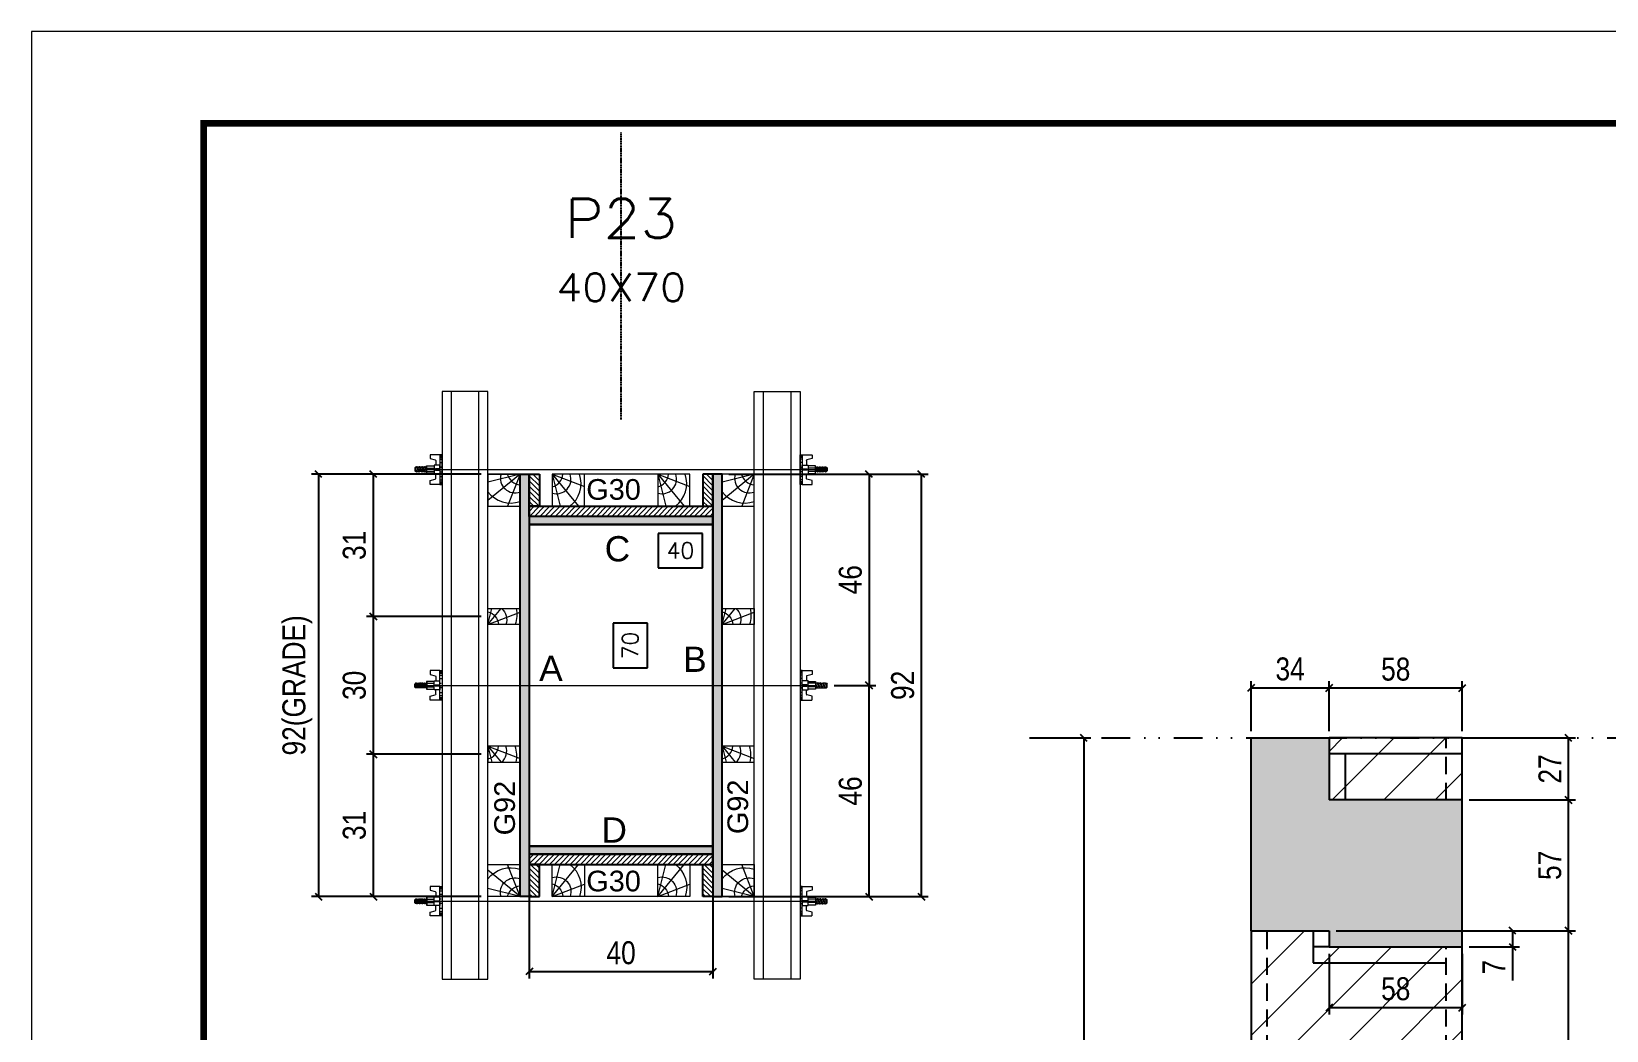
# Model space of a CAD drawing. Extents: x 28748 to 35002, y 14885 to 43501.
# Drawn here: x 31932 to 32618, y 41917 to 42352 of the extents above; entities that cross this region are included whole.
import ezdxf
from ezdxf.enums import TextEntityAlignment as Align

# ---------------------------------------------------------------- set-up
doc = ezdxf.new("R2010")
doc.units = 0
for name, pattern in [('DASHED', [0.75, 0.5, -0.25]), ('DIVIDE2', [0.625, 0.25, -0.125, 0, -0.125, 0, -0.125]), ('HIDDEN', [0.375, 0.25, -0.125])]:
    doc.linetypes.add(name, pattern=pattern)
for name, color, linetype in [('CHAPA', 1, 'Continuous'), ('COTA', 241, 'Continuous'), ('MEIO_PONT', 93, 'Continuous'), ('Nível', 160, 'Continuous'), ('Painéis', 200, 'Continuous'), ('SARR_2.2x7', 40, 'Continuous'), ('SARRAFO', 251, 'Continuous'), ('Sarrafo de Pressão', 42, 'HIDDEN'), ('Texto de Titulo', 7, 'Continuous'), ('Texto Qtd Sarr', 242, 'Continuous'), ('TEXTO_GERAL', 7, 'Continuous')]:
    doc.layers.add(name, color=color, linetype=linetype)
for name, color, linetype, lineweight in [('Folhas', 255, 'Continuous', 9), ('Hachura', 251, 'Continuous', 9), ('Madeira', 126, 'Continuous', 18), ('Perfil Metálico', 224, 'Continuous', 18), ('SARRAFO DE PRESSAO', 251, 'DASHED', 9), ('Texto Seção', 7, 'Continuous', 15)]:
    doc.layers.add(name, color=color, linetype=linetype, lineweight=lineweight)
doc.styles.add('ARIAL', font='arial.ttf')
doc.styles.add('COTA TECNICA', font='techl___.ttf', dxfattribs={"height": 10})
doc.styles.add('COTA TECNICA 2X', font='techl___.ttf', dxfattribs={"height": 10})
doc.styles.add('ROMANS', font='romans.shx')
doc.styles.add('SANSSERIF', font='sas_____.pfb')
doc.dimstyles.new('PAINEL', dxfattribs={"dimtxt": 10, "dimasz": 3, "dimexe": 3, "dimexo": 3, "dimgap": 3, "dimtad": 1, "dimdec": 1, "dimzin": 12, "dimdsep": 46, "dimtxsty": 'COTA TECNICA', "dimblk1": 'OBLIQUE', "dimblk2": 'OBLIQUE', "dimsah": 1, "dimcen": 0.9, "dimclrd": 4, "dimclre": 4, "dimclrt": 240, "dimadec": 1, "dimazin": 3, "dimtfac": 1, "dimtdec": 1, "dimtmove": 0, "dimatfit": 3, "dimfxl": 1, "dimtolj": 1, "dimtzin": 12, "dimarcsym": 0})
doc.dimstyles.new('SECAO PILAR', dxfattribs={"dimtxt": 10, "dimasz": 3, "dimexe": 3, "dimexo": 3, "dimgap": 3, "dimtad": 1, "dimdec": 1, "dimlfac": 0.5, "dimzin": 12, "dimdsep": 46, "dimtxsty": 'COTA TECNICA 2X', "dimblk1": 'OBLIQUE', "dimblk2": 'OBLIQUE', "dimsah": 1, "dimcen": 0.9, "dimclrd": 256, "dimclre": 256, "dimclrt": 256, "dimadec": 1, "dimazin": 3, "dimtfac": 1, "dimtdec": 1, "dimtmove": 0, "dimatfit": 3, "dimfxl": 1, "dimtolj": 1, "dimtzin": 12, "dimarcsym": 0})
doc.dimstyles.new('SECÇÃO 2', dxfattribs={"dimtxt": 7, "dimasz": 6, "dimexe": 0.18, "dimexo": 2, "dimgap": -4, "dimtad": 3, "dimdec": 1, "dimlfac": 0.5, "dimzin": 12, "dimdsep": 46, "dimtxsty": 'ROMANS', "dimblk": 'ARCHTICK', "dimcen": 0.09, "dimse1": 1, "dimse2": 1, "dimsd1": 1, "dimsd2": 1, "dimclrd": 180, "dimclre": 5, "dimclrt": 1, "dimadec": 0, "dimazin": 3, "dimtfac": 1, "dimtdec": 1, "dimtofl": 0, "dimtmove": 0, "dimatfit": 3, "dimldrblk": 'ARCHTICK', "dimfxl": 1, "dimtolj": 1, "dimtzin": 0, "dimarcsym": 0})

# ---------------------------------------------------------------- blocks, each defined once
blk = doc.blocks.new('9999999999')
at = {"layer": 'Folhas'}
blk.add_lwpolyline([(98138.98, 34190.21), (99623.98, 34190.21), (99623.98, 35240.21), (98138.98, 35240.21)], close=True, dxfattribs=at)
at = {"layer": 'Folhas', "color": 30, "const_width": 3}
blk.add_lwpolyline([(98213.98, 34230.21), (99583.98, 34230.21), (99583.98, 35200.21), (98213.98, 35200.21)], close=True, dxfattribs=at)
blk = doc.blocks.new('*D203')
at = {"layer": 'COTA', "color": 180, "lineweight": -2, "transparency": 16777216}
for p, q in [((32200.15, 42094.38), (32185.15, 42094.38)), ((32185.15, 42094.38), (32185.15, 42075.05)), ((32200.15, 42075.05), (32200.15, 42094.38)), ((32185.15, 42075.05), (32200.15, 42075.05))]:
    blk.add_line(p, q, dxfattribs=at)
at = {"layer": 'Defpoints', "color": 0, "transparency": 16777216}
for p in [(32148.64, 42137.35), (32148.64, 41997.35), (32204.15, 41997.35)]:
    blk.add_point(p, dxfattribs=at)
at = {"layer": 'COTA', "color": 1, "transparency": 16777216, "insert": (32192.65, 42084.72), "char_height": 7, "attachment_point": 5, "rotation": 90, "style": 'ROMANS'}
blk.add_mtext('\\A1;70', dxfattribs=at)
blk = doc.blocks.new('_ArchTick')
at = {"color": 0, "linetype": 'ByBlock', "const_width": 0.15}
blk.add_lwpolyline([(-0.5, -0.5), (0.5, 0.5)], dxfattribs=at)
blk = doc.blocks.new('_Oblique')
at = {"color": 0, "linetype": 'ByBlock', "lineweight": -2}
blk.add_line((-0.5, -0.5), (0.5, 0.5), dxfattribs=at)
blk = doc.blocks.new('*D204')
at = {"layer": 'COTA', "lineweight": -2, "transparency": 16777216}
for p, q in [((32235.64, 42159.35), (32322.41, 42159.35)), ((32319.41, 42159.35), (32319.41, 41975.35)), ((32235.64, 41975.35), (32322.41, 41975.35))]:
    blk.add_line(p, q, dxfattribs=at)
at = {"layer": 'Defpoints', "color": 0, "transparency": 16777216}
for p in [(32232.64, 42159.35), (32232.64, 41975.35), (32319.41, 41975.35)]:
    blk.add_point(p, dxfattribs=at)
at = {"layer": 'COTA', "lineweight": -2, "transparency": 16777216, "xscale": 3, "yscale": 3, "zscale": 3}
for p, rotation in [((32319.41, 42159.35), 90), ((32319.41, 41975.35), 270)]:
    blk.add_blockref('_Oblique', p, dxfattribs=dict(at, rotation=rotation))
at = {"layer": 'COTA', "transparency": 16777216, "insert": (32311.32, 42067.35), "char_height": 10, "attachment_point": 5, "rotation": 90, "style": 'COTA TECNICA 2X'}
blk.add_mtext('\\A1;92', dxfattribs=at)
blk = doc.blocks.new('*D205')
at = {"layer": 'COTA', "lineweight": -2, "transparency": 16777216}
for p, q in [((32269.64, 42159.35), (32299.64, 42159.35)), ((32296.64, 42159.35), (32296.64, 42067.35)), ((32281.44, 42067.35), (32299.64, 42067.35))]:
    blk.add_line(p, q, dxfattribs=at)
at = {"layer": 'Defpoints', "color": 0, "transparency": 16777216}
for p in [(32266.64, 42159.35), (32278.44, 42067.35), (32296.64, 42067.35)]:
    blk.add_point(p, dxfattribs=at)
at = {"layer": 'COTA', "lineweight": -2, "transparency": 16777216, "xscale": 3, "yscale": 3, "zscale": 3}
for p, rotation in [((32296.64, 42159.35), 90), ((32296.64, 42067.35), 270)]:
    blk.add_blockref('_Oblique', p, dxfattribs=dict(at, rotation=rotation))
at = {"layer": 'COTA', "transparency": 16777216, "insert": (32288.54, 42113.35), "char_height": 10, "attachment_point": 5, "rotation": 90, "style": 'COTA TECNICA 2X'}
blk.add_mtext('\\A1;46', dxfattribs=at)
blk = doc.blocks.new('*D206')
at = {"layer": 'COTA', "lineweight": -2, "transparency": 16777216}
for p, q in [((32281.44, 42067.35), (32299.64, 42067.35)), ((32296.64, 41975.35), (32296.64, 42067.35)), ((32269.64, 41975.35), (32299.64, 41975.35))]:
    blk.add_line(p, q, dxfattribs=at)
at = {"layer": 'Defpoints', "color": 0, "transparency": 16777216}
for p in [(32278.44, 42067.35), (32296.64, 42067.35), (32266.64, 41975.35)]:
    blk.add_point(p, dxfattribs=at)
at = {"layer": 'COTA', "lineweight": -2, "transparency": 16777216, "xscale": 3, "yscale": 3, "zscale": 3}
for p, rotation in [((32296.64, 42067.35), 90), ((32296.64, 41975.35), 270)]:
    blk.add_blockref('_Oblique', p, dxfattribs=dict(at, rotation=rotation))
at = {"layer": 'COTA', "transparency": 16777216, "insert": (32288.54, 42021.35), "char_height": 10, "attachment_point": 5, "rotation": 90, "style": 'COTA TECNICA 2X'}
blk.add_mtext('\\A1;46', dxfattribs=at)
blk = doc.blocks.new('*D207')
at = {"layer": 'COTA', "color": 180, "lineweight": -2, "transparency": 16777216}
for p, q in [((32224.14, 42133.55), (32204.8, 42133.55)), ((32204.8, 42133.55), (32204.8, 42118.55)), ((32224.14, 42118.55), (32224.14, 42133.55)), ((32204.8, 42118.55), (32224.14, 42118.55))]:
    blk.add_line(p, q, dxfattribs=at)
at = {"layer": 'Defpoints', "color": 0, "transparency": 16777216}
for p in [(32148.64, 42137.35), (32228.64, 42137.35), (32228.64, 42114.55)]:
    blk.add_point(p, dxfattribs=at)
at = {"layer": 'COTA', "color": 1, "transparency": 16777216, "insert": (32214.47, 42126.05), "char_height": 7, "attachment_point": 5, "style": 'ROMANS'}
blk.add_mtext('\\A1;40', dxfattribs=at)
blk = doc.blocks.new('titulo1')
at = {"layer": 'Defpoints', "color": 252, "linetype": 'HIDDEN', "ltscale": 2}
blk.add_line((0, 0), (0, 125), dxfattribs=at)
at = {"layer": 'Defpoints', "style": 'ROMANS', "oblique": 15}
blk.add_attdef('FOLHA', text='', height=10, dxfattribs=at).set_placement((0, 15.58), align=Align.MIDDLE_CENTER)
at = {"layer": 'Texto Qtd Sarr', "color": 3, "style": 'ROMANS', "oblique": 15}
for tag, height, p in [('TITULO', 17, (0, 71.45)), ('SEÇÃO', 12, (0, 41.55))]:
    blk.add_attdef(tag, text='', height=height, dxfattribs=at).set_placement(p, align=Align.MIDDLE_CENTER)
blk = doc.blocks.new('PONTALETE')
at = {"layer": 'Madeira'}
for q in [(2.71, 7), (7, 5.76), (7, 1.74)]:
    blk.add_line((0, 0), q, dxfattribs=at)
blk.add_lwpolyline([(0, 0), (7, 0), (7, 7), (0, 7)], close=True, dxfattribs=at)
for centre, radius, start, end in [((2.04, 0.06), 6.23, 37.2818, 109.0913), ((1.09, 0.9), 3.19, 343.603, 109.9847), ((-0.21, -0.78), 3.09, 14.6322, 86.0383)]:
    blk.add_arc(centre, radius, start, end, dxfattribs=at)
blk = doc.blocks.new('*D208')
at = {"layer": 'COTA', "lineweight": -2, "transparency": 16777216}
for p, q in [((32127.64, 42159.35), (32053.86, 42159.35)), ((32056.86, 42159.35), (32056.86, 41975.35)), ((32127.64, 41975.35), (32053.86, 41975.35))]:
    blk.add_line(p, q, dxfattribs=at)
at = {"layer": 'Defpoints', "color": 0, "transparency": 16777216}
for p in [(32130.64, 42159.35), (32056.86, 41975.35), (32130.64, 41975.35)]:
    blk.add_point(p, dxfattribs=at)
at = {"layer": 'COTA', "lineweight": -2, "transparency": 16777216, "xscale": 3, "yscale": 3, "zscale": 3}
for p, rotation in [((32056.86, 42159.35), 90), ((32056.86, 41975.35), 270)]:
    blk.add_blockref('_Oblique', p, dxfattribs=dict(at, rotation=rotation))
at = {"layer": 'COTA', "transparency": 16777216, "insert": (32047.64, 42067.35), "char_height": 10, "attachment_point": 5, "rotation": 90, "style": 'COTA TECNICA 2X'}
blk.add_mtext('\\A1;92(GRADE)', dxfattribs=at)
blk = doc.blocks.new('MEIO PONTALETE')
at = {"layer": 'Madeira'}
for q in [(2.71, 7), (3.5, 2.88), (3.5, 0.87)]:
    blk.add_line((0, 0), q, dxfattribs=at)
blk.add_lwpolyline([(0, 0), (3.5, 0), (3.5, 7), (0, 7)], close=True, dxfattribs=at)
for centre, radius, start, end in [((2.04, 0.06), 6.23, 76.4499, 109.0913), ((1.09, 0.9), 3.19, 40.9063, 109.9847), ((-0.21, -0.78), 3.09, 14.6322, 86.0383)]:
    blk.add_arc(centre, radius, start, end, dxfattribs=at)
blk = doc.blocks.new('*D209')
at = {"layer": 'COTA', "lineweight": -2, "transparency": 16777216}
for p, q in [((32127.64, 42037.35), (32077.7, 42037.35)), ((32080.7, 42037.35), (32080.7, 41975.35)), ((32127.64, 41975.35), (32077.7, 41975.35))]:
    blk.add_line(p, q, dxfattribs=at)
at = {"layer": 'Defpoints', "color": 0, "transparency": 16777216}
for p in [(32130.64, 42037.35), (32080.7, 41975.35), (32130.64, 41975.35)]:
    blk.add_point(p, dxfattribs=at)
at = {"layer": 'COTA', "lineweight": -2, "transparency": 16777216, "xscale": 3, "yscale": 3, "zscale": 3}
for p, rotation in [((32080.7, 42037.35), 90), ((32080.7, 41975.35), 270)]:
    blk.add_blockref('_Oblique', p, dxfattribs=dict(at, rotation=rotation))
at = {"layer": 'COTA', "transparency": 16777216, "insert": (32072.48, 42006.35), "char_height": 10, "attachment_point": 5, "rotation": 90, "style": 'COTA TECNICA 2X'}
blk.add_mtext('\\A1;31', dxfattribs=at)
blk = doc.blocks.new('C')
at = {"layer": 'Hachura', "color": 0}
for p, q in [((0, 3.22), (0, -3.22)), ((0.45, 3.22), (0, 3.22)), ((0.46, 3.16), (0, 3.16)), ((0.46, 3.05), (0, 3.05)), ((0.46, 2.88), (0, 2.88)), ((0, 2.75), (0, -1.16)), ((0.46, 2.65), (0, 2.65)), ((0.46, 2.23), (0, 2.23)), ((0.46, 1.51), (0, 1.51)), ((0.39, 0.49), (0.17, 0.49)), ((0.45, -3.23), (0.45, 3.22)), ((0.45, 3.22), (2.58, 3.22)), ((1.74, 0.97), (0.45, 0.97)), ((1.45, 0.1), (0.45, 0.1)), ((1.35, 1.94), (1.35, 0.96)), ((2.58, 2.39), (1.47, 2.09)), ((1.74, -0.97), (1.74, 0.97)), ((1.74, 0.97), (1.74, 0.84)), ((1.74, 0.97), (1.74, 0.84)), ((1.74, 0.84), (3.35, 0.84)), ((3.35, 0.45), (1.74, 0.45)), ((2.58, 3.22), (2.58, 2.39)), ((3.32, 0.84), (3.32, -0.84)), ((3.35, 0.84), (3.35, -0.84)), ((3.68, 0.45), (3.35, 0.45)), ((3.84, -0.52), (3.35, 0.45)), ((3.35, 0.06), (3.67, -0.57)), ((3.68, 0.45), (4.16, -0.52)), ((3.72, 0.5), (4.25, -0.57)), ((4.37, -0.55), (3.83, 0.53)), ((4.15, 0.45), (3.93, 0.45)), ((4.42, -0.52), (3.93, 0.45)), ((4.15, 0.45), (4.26, 0.45)), ((4.26, 0.45), (4.74, -0.52)), ((4.3, 0.5), (4.83, -0.57)), ((4.95, -0.55), (4.41, 0.53)), ((4.51, 0.45), (4.84, 0.45)), ((5, -0.52), (4.51, 0.45)), ((4.84, 0.45), (5.32, -0.52)), ((4.88, 0.5), (5.41, -0.57)), ((5.53, -0.55), (4.99, 0.53)), ((5.58, -0.52), (5.09, 0.45)), ((5.42, 0.45), (5.09, 0.45)), ((5.58, -0.52), (5.09, 0.45)), ((5.42, 0.45), (5.74, -0.19)), ((5.46, 0.5), (5.74, -0.07)), ((5.74, 0.19), (5.57, 0.53)), ((5.74, 0.32), (5.68, 0.45)), ((5.68, 0.45), (5.74, 0.45)), ((5.74, 0.45), (5.9, 0.29)), ((5.74, 0.45), (5.74, -0.52)), ((5.9, -0.36), (5.9, 0.29)), ((0.45, 0), (0, 0)), ((0.46, -1.52), (0, -1.52)), ((0.46, -2.23), (0, -2.23)), ((0.46, -2.65), (0, -2.65)), ((0.46, -2.88), (0, -2.88)), ((0.46, -3.05), (0, -3.05)), ((0.46, -3.16), (0, -3.16)), ((0, -3.22), (2.57, -3.22)), ((0.08, -0.48), (0.29, -0.48)), ((0.29, -0.48), (0.4, -0.48)), ((0.45, 0), (0.45, -0.97)), ((0.45, -0.16), (1.45, -0.16)), ((0.45, -0.65), (0.45, -0.32)), ((0.45, -3.23), (0.45, -0.65)), ((0.45, -0.97), (1.74, -0.97)), ((1.35, -1.94), (1.35, -0.97)), ((2.58, -2.39), (1.47, -2.1)), ((3.35, -0.32), (1.74, -0.32)), ((3.35, -0.84), (1.74, -0.84)), ((2.58, -3.23), (2.58, -2.39)), ((3.35, -0.07), (3.58, -0.52)), ((3.35, -0.52), (3.58, -0.52)), ((3.84, -0.52), (4.16, -0.52)), ((4.42, -0.52), (4.74, -0.52)), ((4.63, -0.52), (4.74, -0.52)), ((5, -0.52), (5.32, -0.52)), ((5.58, -0.52), (5.74, -0.52)), ((5.74, -0.52), (5.9, -0.36)), ((5.74, -0.52), (5.74, -0.52))]:
    blk.add_line(p, q, dxfattribs=at)
for centre, radius, start, end in [((1.52, 1.94), 0.161, 104.7436, 180), ((1.44, -0.03), 0.129, 272.695, 87.305), ((3.81, 0.39), 0.143, 25.5688, 154.4312), ((4.39, 0.39), 0.143, 25.5688, 154.4312), ((4.97, 0.39), 0.143, 25.5688, 154.4312), ((5.55, 0.39), 0.143, 25.5688, 154.4312), ((0.17, -0.37), 0.174, 221.744, 317.8592), ((1.52, -1.94), 0.161, 180, 255.2564), ((3.71, -0.4), 0.174, 222.1408, 318.256), ((4.29, -0.4), 0.174, 222.1408, 318.256), ((4.87, -0.4), 0.174, 222.1408, 318.256), ((5.45, -0.4), 0.174, 222.1408, 318.256), ((5.61, -0.4), 0.174, 317.8592, 318.256)]:
    blk.add_arc(centre, radius, start, end, dxfattribs=at)
blk = doc.blocks.new('*D150')
at = {"layer": 'COTA', "lineweight": -2, "transparency": 16777216}
for p, q in [((32127.64, 42159.35), (32077.7, 42159.35)), ((32080.7, 42159.35), (32080.7, 42097.35)), ((32127.64, 42097.35), (32077.7, 42097.35))]:
    blk.add_line(p, q, dxfattribs=at)
at = {"layer": 'Defpoints', "color": 0, "transparency": 16777216}
for p in [(32130.64, 42159.35), (32080.7, 42097.35), (32130.64, 42097.35)]:
    blk.add_point(p, dxfattribs=at)
at = {"layer": 'COTA', "lineweight": -2, "transparency": 16777216, "xscale": 3, "yscale": 3, "zscale": 3}
for p, rotation in [((32080.7, 42159.35), 90), ((32080.7, 42097.35), 270)]:
    blk.add_blockref('_Oblique', p, dxfattribs=dict(at, rotation=rotation))
at = {"layer": 'COTA', "transparency": 16777216, "insert": (32072.48, 42128.35), "char_height": 10, "attachment_point": 5, "rotation": 90, "style": 'COTA TECNICA 2X'}
blk.add_mtext('\\A1;31', dxfattribs=at)
blk = doc.blocks.new('*D151')
at = {"layer": 'COTA', "lineweight": -2, "transparency": 16777216}
for p, q in [((32127.64, 42097.35), (32077.7, 42097.35)), ((32080.7, 42097.35), (32080.7, 42037.35)), ((32127.64, 42037.35), (32077.7, 42037.35))]:
    blk.add_line(p, q, dxfattribs=at)
at = {"layer": 'Defpoints', "color": 0, "transparency": 16777216}
for p in [(32130.64, 42097.35), (32080.7, 42037.35), (32130.64, 42037.35)]:
    blk.add_point(p, dxfattribs=at)
at = {"layer": 'COTA', "lineweight": -2, "transparency": 16777216, "xscale": 3, "yscale": 3, "zscale": 3}
for p, rotation in [((32080.7, 42097.35), 90), ((32080.7, 42037.35), 270)]:
    blk.add_blockref('_Oblique', p, dxfattribs=dict(at, rotation=rotation))
at = {"layer": 'COTA', "transparency": 16777216, "insert": (32072.48, 42067.35), "char_height": 10, "attachment_point": 5, "rotation": 90, "style": 'COTA TECNICA 2X'}
blk.add_mtext('\\A1;30', dxfattribs=at)
blk = doc.blocks.new('*D1466')
at = {"layer": 'COTA', "lineweight": -2, "transparency": 16777216}
for p, q in [((32148.64, 41990.75), (32148.64, 41939.71)), ((32228.64, 41990.75), (32228.64, 41939.71)), ((32148.64, 41942.71), (32228.64, 41942.71))]:
    blk.add_line(p, q, dxfattribs=at)
at = {"layer": 'Defpoints', "color": 0, "transparency": 16777216}
for p in [(32148.64, 41993.75), (32228.64, 41993.75), (32228.64, 41942.71)]:
    blk.add_point(p, dxfattribs=at)
at = {"layer": 'COTA', "lineweight": -2, "transparency": 16777216, "xscale": 3, "yscale": 3, "zscale": 3, "rotation": 180}
blk.add_blockref('_Oblique', (32148.64, 41942.71), dxfattribs=at)
at = {"layer": 'COTA', "lineweight": -2, "transparency": 16777216, "xscale": 3, "yscale": 3, "zscale": 3}
blk.add_blockref('_Oblique', (32228.64, 41942.71), dxfattribs=at)
at = {"layer": 'COTA', "transparency": 16777216, "insert": (32188.64, 41950.81), "char_height": 10, "attachment_point": 5, "style": 'COTA TECNICA 2X'}
blk.add_mtext('\\A1;40', dxfattribs=at)
blk = doc.blocks.new('*D1469')
at = {"layer": 'COTA', "color": 4, "linetype": 'ByBlock', "lineweight": -2, "transparency": 16777216}
for p, q in [((32369.5, 42044.45), (32393.22, 42044.45)), ((32390.22, 42044.45), (32390.22, 41693.45)), ((32369.5, 41693.45), (32393.22, 41693.45))]:
    blk.add_line(p, q, dxfattribs=at)
at = {"layer": 'Defpoints', "color": 0, "linetype": 'ByBlock', "transparency": 16777216}
for p in [(32366.5, 42044.45), (32366.5, 41693.45), (32390.22, 41693.45)]:
    blk.add_point(p, dxfattribs=at)
at = {"layer": 'COTA', "color": 4, "linetype": 'ByBlock', "lineweight": -2, "transparency": 16777216, "xscale": 3, "yscale": 3, "zscale": 3}
for p, rotation in [((32390.22, 42044.45), 90), ((32390.22, 41693.45), 270)]:
    blk.add_blockref('_Oblique', p, dxfattribs=dict(at, rotation=rotation))
at = {"layer": 'COTA', "color": 240, "linetype": 'ByBlock', "transparency": 16777216, "insert": (32382, 41868.95), "char_height": 10, "attachment_point": 5, "rotation": 90, "style": 'COTA TECNICA'}
blk.add_mtext('\\A1;351', dxfattribs=at)
blk = doc.blocks.new('*D1470')
at = {"layer": 'COTA', "color": 4, "linetype": 'ByBlock', "lineweight": -2, "transparency": 16777216}
for p, q in [((32558.05, 42017.45), (32604.29, 42017.45)), ((32601.29, 41960.45), (32601.29, 42017.45)), ((32500.05, 41960.45), (32604.29, 41960.45))]:
    blk.add_line(p, q, dxfattribs=at)
at = {"layer": 'Defpoints', "color": 0, "linetype": 'ByBlock', "transparency": 16777216}
for p in [(32555.05, 42017.45), (32601.29, 42017.45), (32497.05, 41960.45)]:
    blk.add_point(p, dxfattribs=at)
at = {"layer": 'COTA', "color": 4, "linetype": 'ByBlock', "lineweight": -2, "transparency": 16777216, "xscale": 3, "yscale": 3, "zscale": 3}
for p, rotation in [((32601.29, 42017.45), 90), ((32601.29, 41960.45), 270)]:
    blk.add_blockref('_Oblique', p, dxfattribs=dict(at, rotation=rotation))
at = {"layer": 'COTA', "color": 240, "linetype": 'ByBlock', "transparency": 16777216, "insert": (32593.18, 41988.95), "char_height": 10, "attachment_point": 5, "rotation": 90, "style": 'COTA TECNICA'}
blk.add_mtext('\\A1;57', dxfattribs=at)
blk = doc.blocks.new('*D1472')
at = {"layer": 'COTA', "color": 4, "linetype": 'ByBlock', "lineweight": -2, "transparency": 16777216}
for p, q in [((32500.05, 41960.45), (32604.29, 41960.45)), ((32601.29, 41817.45), (32601.29, 41960.45)), ((32558.05, 41817.45), (32604.29, 41817.45))]:
    blk.add_line(p, q, dxfattribs=at)
at = {"layer": 'Defpoints', "color": 0, "linetype": 'ByBlock', "transparency": 16777216}
for p in [(32497.05, 41960.45), (32601.29, 41960.45), (32555.05, 41817.45)]:
    blk.add_point(p, dxfattribs=at)
at = {"layer": 'COTA', "color": 4, "linetype": 'ByBlock', "lineweight": -2, "transparency": 16777216, "xscale": 3, "yscale": 3, "zscale": 3}
for p, rotation in [((32601.29, 41960.45), 90), ((32601.29, 41817.45), 270)]:
    blk.add_blockref('_Oblique', p, dxfattribs=dict(at, rotation=rotation))
at = {"layer": 'COTA', "color": 240, "linetype": 'ByBlock', "transparency": 16777216, "insert": (32593.07, 41888.95), "char_height": 10, "attachment_point": 5, "rotation": 90, "style": 'COTA TECNICA'}
blk.add_mtext('\\A1;143', dxfattribs=at)
blk = doc.blocks.new('*D2204')
at = {"layer": 'COTA', "color": 4, "lineweight": -2, "transparency": 16777216}
for p, q in [((32558.05, 42044.45), (32604.29, 42044.45)), ((32601.29, 42017.45), (32601.29, 42044.45)), ((32558.05, 42017.45), (32604.29, 42017.45))]:
    blk.add_line(p, q, dxfattribs=at)
at = {"layer": 'Defpoints', "color": 0, "transparency": 16777216}
for p in [(32555.05, 42044.45), (32601.29, 42044.45), (32555.05, 42017.45)]:
    blk.add_point(p, dxfattribs=at)
at = {"layer": 'COTA', "color": 4, "lineweight": -2, "transparency": 16777216, "xscale": 3, "yscale": 3, "zscale": 3}
for p, rotation in [((32601.29, 42044.45), 90), ((32601.29, 42017.45), 270)]:
    blk.add_blockref('_Oblique', p, dxfattribs=dict(at, rotation=rotation))
at = {"layer": 'COTA', "color": 240, "transparency": 16777216, "insert": (32593.22, 42030.95), "char_height": 10, "attachment_point": 5, "rotation": 90, "style": 'COTA TECNICA'}
blk.add_mtext('\\A1;27', dxfattribs=at)
blk = doc.blocks.new('*D2205')
at = {"layer": 'COTA', "color": 4, "lineweight": -2, "transparency": 16777216}
for p, q in [((32463.05, 42047.45), (32463.05, 42069.22)), ((32463.05, 42066.22), (32497.05, 42066.22)), ((32497.05, 42047.45), (32497.05, 42069.22))]:
    blk.add_line(p, q, dxfattribs=at)
at = {"layer": 'Defpoints', "color": 0, "transparency": 16777216}
for p in [(32497.05, 42066.22), (32463.05, 42044.45), (32497.05, 42044.45)]:
    blk.add_point(p, dxfattribs=at)
at = {"layer": 'COTA', "color": 4, "lineweight": -2, "transparency": 16777216, "xscale": 3, "yscale": 3, "zscale": 3, "rotation": 180}
blk.add_blockref('_Oblique', (32463.05, 42066.22), dxfattribs=at)
at = {"layer": 'COTA', "color": 4, "lineweight": -2, "transparency": 16777216, "xscale": 3, "yscale": 3, "zscale": 3}
blk.add_blockref('_Oblique', (32497.05, 42066.22), dxfattribs=at)
at = {"layer": 'COTA', "color": 240, "transparency": 16777216, "insert": (32480.05, 42074.44), "char_height": 10, "attachment_point": 5, "style": 'COTA TECNICA'}
blk.add_mtext('\\A1;34', dxfattribs=at)
blk = doc.blocks.new('*D2206')
at = {"layer": 'COTA', "color": 4, "lineweight": -2, "transparency": 16777216}
for p, q in [((32497.05, 42047.45), (32497.05, 42069.22)), ((32497.05, 42066.22), (32555.05, 42066.22)), ((32555.05, 42047.45), (32555.05, 42069.22))]:
    blk.add_line(p, q, dxfattribs=at)
at = {"layer": 'Defpoints', "color": 0, "transparency": 16777216}
for p in [(32555.05, 42066.22), (32497.05, 42044.45), (32555.05, 42044.45)]:
    blk.add_point(p, dxfattribs=at)
at = {"layer": 'COTA', "color": 4, "lineweight": -2, "transparency": 16777216, "xscale": 3, "yscale": 3, "zscale": 3, "rotation": 180}
blk.add_blockref('_Oblique', (32497.05, 42066.22), dxfattribs=at)
at = {"layer": 'COTA', "color": 4, "lineweight": -2, "transparency": 16777216, "xscale": 3, "yscale": 3, "zscale": 3}
blk.add_blockref('_Oblique', (32555.05, 42066.22), dxfattribs=at)
at = {"layer": 'COTA', "color": 240, "transparency": 16777216, "insert": (32526.05, 42074.35), "char_height": 10, "attachment_point": 5, "style": 'COTA TECNICA'}
blk.add_mtext('\\A1;58', dxfattribs=at)
blk = doc.blocks.new('*D2208')
at = {"layer": 'COTA', "color": 4, "lineweight": -2, "transparency": 16777216}
for p, q in [((32500.05, 41960.45), (32579.91, 41960.45)), ((32576.91, 41960.45), (32576.91, 41953.45)), ((32558.05, 41953.45), (32579.91, 41953.45)), ((32576.91, 41953.45), (32576.91, 41938.72))]:
    blk.add_line(p, q, dxfattribs=at)
at = {"layer": 'Defpoints', "color": 0, "transparency": 16777216}
for p in [(32497.05, 41960.45), (32555.05, 41953.45), (32576.91, 41953.45)]:
    blk.add_point(p, dxfattribs=at)
at = {"layer": 'COTA', "color": 4, "lineweight": -2, "transparency": 16777216, "xscale": 3, "yscale": 3, "zscale": 3}
for p, rotation in [((32576.91, 41960.45), 90), ((32576.91, 41953.45), 270)]:
    blk.add_blockref('_Oblique', p, dxfattribs=dict(at, rotation=rotation))
at = {"layer": 'COTA', "color": 240, "transparency": 16777216, "insert": (32568.84, 41944.59), "char_height": 10, "attachment_point": 5, "rotation": 90, "style": 'COTA TECNICA'}
blk.add_mtext('\\A1;7', dxfattribs=at)
blk = doc.blocks.new('*D2209')
at = {"layer": 'COTA', "color": 4, "lineweight": -2, "transparency": 16777216}
for p, q in [((32497.05, 41950.45), (32497.05, 41924)), ((32555.05, 41950.45), (32555.05, 41924)), ((32497.05, 41927), (32555.05, 41927))]:
    blk.add_line(p, q, dxfattribs=at)
at = {"layer": 'Defpoints', "color": 0, "transparency": 16777216}
for p in [(32497.05, 41953.45), (32555.05, 41953.45), (32555.05, 41927)]:
    blk.add_point(p, dxfattribs=at)
at = {"layer": 'COTA', "color": 4, "lineweight": -2, "transparency": 16777216, "xscale": 3, "yscale": 3, "zscale": 3, "rotation": 180}
blk.add_blockref('_Oblique', (32497.05, 41927), dxfattribs=at)
at = {"layer": 'COTA', "color": 4, "lineweight": -2, "transparency": 16777216, "xscale": 3, "yscale": 3, "zscale": 3}
blk.add_blockref('_Oblique', (32555.05, 41927), dxfattribs=at)
at = {"layer": 'COTA', "color": 240, "transparency": 16777216, "insert": (32526.05, 41935.13), "char_height": 10, "attachment_point": 5, "style": 'COTA TECNICA'}
blk.add_mtext('\\A1;58', dxfattribs=at)

msp = doc.modelspace()

# ---------------------------------------------------------------- hatches: boundary and pattern name
at = {"layer": 'COTA', "linetype": 'ByBlock'}
h = msp.add_hatch(dxfattribs=at)
h.set_pattern_fill('AR-CONC', color=256, scale=0.03)
h.paths.add_polyline_path([(32555.05, 42017.45), (32497.05, 42017.45), (32497.05, 42044.45), (32463.05, 42044.45), (32463.05, 41960.45), (32497.05, 41960.45), (32497.05, 41953.45), (32555.05, 41953.45)])
at = {"layer": 'Hachura'}
h = msp.add_hatch(color=256, dxfattribs=at)
h.dxf.hatch_style = 1
h.paths.add_polyline_path([(32148.64, 41975.35), (32144.64, 41975.35), (32144.64, 42159.35), (32148.64, 42159.35)])
h = msp.add_hatch(color=256, dxfattribs=at)
h.dxf.hatch_style = 1
h.paths.add_polyline_path([(32148.64, 41975.35), (32144.64, 41975.35), (32144.64, 42159.35), (32148.64, 42159.35)])
h = msp.add_hatch(dxfattribs=at)
h.set_pattern_fill('ANSI31', color=256, scale=0.5, angle=90, style=0)
h.set_pattern_definition([(135, (9257.2293, 51283.2992), (-1.12253202, -1.12253202), [])])
h.paths.add_polyline_path([(32148.64, 42145.35), (32153.04, 42145.35), (32153.04, 42159.35), (32148.64, 42159.35)])
h = msp.add_hatch(dxfattribs=at)
h.set_pattern_fill('ANSI31', color=256, scale=0.5, angle=90, style=0)
h.set_pattern_definition([(135, (9299.2293, 51283.2992), (-1.12253202, -1.12253202), [])])
h.paths.add_polyline_path([(32228.64, 42145.35), (32224.24, 42145.35), (32224.24, 42159.35), (32228.64, 42159.35)])
h = msp.add_hatch(color=256, dxfattribs=at)
h.dxf.hatch_style = 1
h.paths.add_polyline_path([(32228.64, 41975.35), (32232.64, 41975.35), (32232.64, 42159.35), (32228.64, 42159.35)])
h = msp.add_hatch(color=256, dxfattribs=at)
h.dxf.hatch_style = 1
h.paths.add_polyline_path([(32228.64, 41975.35), (32232.64, 41975.35), (32232.64, 42159.35), (32228.64, 42159.35)])
h = msp.add_hatch(dxfattribs=at)
h.set_pattern_fill('ANSI31', color=256, scale=0.5, style=0)
h.set_pattern_definition([(45, (41322.5893, 65070.3555), (-1.12253202, 1.12253202), [])])
h.paths.add_polyline_path([(32228.64, 42140.95), (32228.64, 42145.35), (32148.64, 42145.35), (32148.64, 42140.95)])
h = msp.add_hatch(color=256, dxfattribs=at)
h.dxf.hatch_style = 1
h.paths.add_polyline_path([(32148.64, 42140.95), (32148.64, 42137.35), (32228.64, 42137.35), (32228.64, 42140.95)])
h = msp.add_hatch(color=256, dxfattribs=at)
h.dxf.hatch_style = 1
h.paths.add_polyline_path([(32148.64, 42140.95), (32148.64, 42137.35), (32228.64, 42137.35), (32228.64, 42140.95)])
at = {"layer": 'Hachura', "linetype": 'ByBlock'}
h = msp.add_hatch(dxfattribs=at)
h.set_pattern_fill('ANSI31', color=256, scale=5)
h.paths.add_polyline_path([(32555.05, 42044.45), (32497.05, 42044.45), (32497.05, 42017.45), (32555.05, 42017.45)])
at = {"layer": 'Hachura'}
h = msp.add_hatch(color=256, dxfattribs=at)
h.dxf.hatch_style = 1
h.paths.add_polyline_path([(32148.64, 41997.35), (32148.64, 41993.75), (32228.64, 41993.75), (32228.64, 41997.35)])
h = msp.add_hatch(color=256, dxfattribs=at)
h.dxf.hatch_style = 1
h.paths.add_polyline_path([(32148.64, 41997.35), (32148.64, 41993.75), (32228.64, 41993.75), (32228.64, 41997.35)])
h = msp.add_hatch(dxfattribs=at)
h.set_pattern_fill('ANSI31', color=256, scale=0.5, style=0)
h.set_pattern_definition([(45, (41322.5893, 65096.3555), (-1.12253202, 1.12253202), [])])
h.paths.add_polyline_path([(32228.64, 41993.75), (32228.64, 41989.35), (32148.64, 41989.35), (32148.64, 41993.75)])
h = msp.add_hatch(dxfattribs=at)
h.set_pattern_fill('ANSI31', color=256, scale=0.5, angle=90, style=0)
h.set_pattern_definition([(135, (9257.2293, 51478.2992), (-1.12253202, -1.12253202), [])])
h.paths.add_polyline_path([(32148.64, 41989.35), (32153.04, 41989.35), (32153.04, 41975.35), (32148.64, 41975.35)])
h = msp.add_hatch(dxfattribs=at)
h.set_pattern_fill('ANSI31', color=256, scale=0.5, angle=90, style=0)
h.set_pattern_definition([(135, (9299.2293, 51478.2992), (-1.12253202, -1.12253202), [])])
h.paths.add_polyline_path([(32228.64, 41989.35), (32224.24, 41989.35), (32224.24, 41975.35), (32228.64, 41975.35)])
at = {"layer": 'Hachura', "linetype": 'ByBlock'}
h = msp.add_hatch(dxfattribs=at)
h.set_pattern_fill('ANSI31', color=256, scale=5)
h.paths.add_polyline_path([(32555.05, 41953.45), (32497.05, 41953.45), (32497.05, 41960.45), (32463.05, 41960.45), (32463.05, 41857.45), (32463.05, 41817.45), (32555.05, 41817.45), (32555.05, 41857.45)])

# ---------------------------------------------------------------- linework, layer by layer
at = {"layer": 'CHAPA'}
for points in [[(32148.64, 41975.35), (32144.64, 41975.35), (32144.64, 42159.35), (32148.64, 42159.35)], [(32148.64, 41975.35), (32144.64, 41975.35), (32144.64, 42159.35), (32148.64, 42159.35)], [(32228.64, 41975.35), (32232.64, 41975.35), (32232.64, 42159.35), (32228.64, 42159.35)], [(32228.64, 41975.35), (32232.64, 41975.35), (32232.64, 42159.35), (32228.64, 42159.35)], [(32148.64, 42140.95), (32148.64, 42137.35), (32228.64, 42137.35), (32228.64, 42140.95)], [(32148.64, 42140.95), (32148.64, 42137.35), (32228.64, 42137.35), (32228.64, 42140.95)], [(32148.64, 41997.35), (32148.64, 41993.75), (32228.64, 41993.75), (32228.64, 41997.35)], [(32148.64, 41997.35), (32148.64, 41993.75), (32228.64, 41993.75), (32228.64, 41997.35)]]:
    msp.add_lwpolyline(points, close=True, dxfattribs=at)
at = {"layer": 'COTA', "linetype": 'ByBlock'}
for p, q in [((32463.05, 41960.45), (32463.05, 42044.45)), ((32463.05, 42044.45), (32497.05, 42044.45)), ((32555.05, 41953.45), (32555.05, 42017.45))]:
    msp.add_line(p, q, dxfattribs=at)
at = {"layer": 'Hachura'}
for p, q in [((32099.84, 42161.35), (32273.64, 42161.36)), ((32099.84, 42067.35), (32273.64, 42067.34)), ((32099.84, 41973.35), (32273.64, 41973.34))]:
    msp.add_line(p, q, dxfattribs=at)
at = {"layer": 'Madeira'}
for points in [[(32144.64, 41975.35), (32130.64, 41975.35), (32130.64, 42159.35), (32144.64, 42159.35)], [(32158.64, 42159.35), (32158.64, 42145.35), (32218.63, 42145.35), (32218.63, 42159.35)], [(32232.64, 41975.35), (32246.64, 41975.35), (32246.64, 42159.35), (32232.64, 42159.35)], [(32158.64, 41975.35), (32158.64, 41989.35), (32218.63, 41989.35), (32218.63, 41975.35)]]:
    msp.add_lwpolyline(points, close=True, dxfattribs=at)
at = {"layer": 'Nível', "color": 4, "linetype": 'DIVIDE2', "ltscale": 50}
msp.add_line((32366.5, 42044.45), (33376.84, 42044.45), dxfattribs=at)
at = {"layer": 'Painéis'}
for p, q in [((32555.05, 42044.45), (32497.05, 42044.45)), ((32497.05, 42044.45), (32497.05, 42017.45)), ((32555.05, 42017.45), (32555.05, 42044.45)), ((32555.05, 42017.45), (32497.05, 42017.45)), ((32463.05, 41960.45), (32497.05, 41960.45)), ((32463.05, 41960.45), (32497.05, 41960.45)), ((32463.05, 41960.45), (32463.05, 41857.45)), ((32463.05, 41960.45), (32463.05, 41960.45)), ((32497.05, 41960.45), (32497.05, 41953.45)), ((32497.05, 41953.45), (32555.05, 41953.45)), ((32555.05, 41857.45), (32555.05, 41953.45))]:
    msp.add_line(p, q, dxfattribs=at)
msp.add_lwpolyline([(32228.64, 42137.35), (32148.64, 42137.35), (32148.64, 41997.35), (32228.64, 41997.35)], close=True, dxfattribs=at)
at = {"layer": 'Perfil Metálico'}
for points in [[(32110.64, 41939.35), (32130.64, 41939.35), (32130.64, 42195.35), (32110.64, 42195.35)], [(32126.64, 42195.35), (32114.64, 42195.35), (32114.64, 41939.35), (32126.64, 41939.35)], [(32266.64, 41939.35), (32246.64, 41939.35), (32246.64, 42195.35), (32266.64, 42195.35)], [(32250.64, 42195.35), (32262.64, 42195.35), (32262.64, 41939.35), (32250.64, 41939.35)]]:
    msp.add_lwpolyline(points, close=True, dxfattribs=at)
at = {"layer": 'SARR_2.2x7'}
for p, q in [((32555.05, 42037.45), (32497.05, 42037.45)), ((32504.05, 42037.45), (32504.05, 42017.45)), ((32490.05, 41960.45), (32490.05, 41953.45)), ((32497.05, 41953.45), (32490.05, 41953.45)), ((32490.05, 41953.45), (32490.05, 41946.45)), ((32490.05, 41946.45), (32548.05, 41946.45))]:
    msp.add_line(p, q, dxfattribs=at)
at = {"layer": 'SARRAFO'}
for points in [[(32153.04, 42159.35), (32153.04, 42145.35), (32148.64, 42145.35), (32148.64, 42159.35)], [(32224.24, 42159.35), (32224.24, 42145.35), (32228.64, 42145.35), (32228.64, 42159.35)], [(32148.64, 42145.35), (32228.64, 42145.35), (32228.64, 42140.95), (32148.64, 42140.95)], [(32148.64, 41989.35), (32228.64, 41989.35), (32228.64, 41993.75), (32148.64, 41993.75)], [(32153.04, 41975.35), (32153.04, 41989.35), (32148.64, 41989.35), (32148.64, 41975.35)], [(32224.24, 41975.35), (32224.24, 41989.35), (32228.64, 41989.35), (32228.64, 41975.35)]]:
    msp.add_lwpolyline(points, close=True, dxfattribs=at)
at = {"layer": 'Sarrafo de Pressão', "ltscale": 30}
for p, q in [((32548.05, 42017.45), (32548.05, 42044.45)), ((32470.05, 41817.45), (32470.05, 41960.45)), ((32470.05, 41960.45), (32470.05, 41960.45)), ((32548.05, 41817.45), (32548.05, 41953.45))]:
    msp.add_line(p, q, dxfattribs=at)

# ---------------------------------------------------------------- block references
at = {"layer": 'Hachura', "linetype": 'Continuous', "yscale": 2, "zscale": 2, "rotation": 180}
for p, xscale in [((32110.64, 42161.35), 2), ((32266.64, 42161.35), -2)]:
    msp.add_blockref('C', p, dxfattribs=dict(at, xscale=xscale))
at = {"layer": 'Hachura', "linetype": 'Continuous', "yscale": 2, "zscale": 2}
for p, xscale in [((32110.64, 42067.35), -2), ((32266.64, 42067.35), 2), ((32110.64, 41973.35), -2), ((32266.64, 41973.35), 2)]:
    msp.add_blockref('C', p, dxfattribs=dict(at, xscale=xscale))
at = {"layer": 'MEIO_PONT'}
for name, p, xscale, yscale, zscale, rotation in [('PONTALETE', (32144.64, 42159.35), 2, 2, 2, 180), ('PONTALETE', (32158.64, 42159.35), 2, 2, 2, 270), ('PONTALETE', (32204.63, 42159.35), 2, 2, 2, 270), ('PONTALETE', (32246.64, 42159.35), 2, 2, 2, 180), ('MEIO PONTALETE', (32130.64, 42093.85), -1.999999997962732, 1.999999997962732, 1.999999997962732, 270), ('MEIO PONTALETE', (32232.64, 42093.85), -1.999999997962732, 1.999999997962732, 1.999999997962732, 270), ('MEIO PONTALETE', (32130.64, 42040.85), 1.999999997962732, 1.999999997962732, 1.999999997962732, 270), ('MEIO PONTALETE', (32232.64, 42040.85), 1.999999997962732, 1.999999997962732, 1.999999997962732, 270), ('PONTALETE', (32158.64, 41975.35), -2, 2, 2, 270), ('PONTALETE', (32204.63, 41975.35), -2, 2, 2, 270)]:
    msp.add_blockref(name, p, dxfattribs=dict(at, xscale=xscale, yscale=yscale, zscale=zscale, rotation=rotation))
at = {"layer": 'MEIO_PONT', "xscale": -2, "yscale": 2, "zscale": 2}
for p in [(32144.64, 41975.35), (32246.64, 41975.35)]:
    msp.add_blockref('PONTALETE', p, dxfattribs=at)
at = {"layer": 'SARRAFO DE PRESSAO', "color": 6, "linetype": 'ByBlock'}
msp.add_blockref('9999999999', (-66207.14, 7111.96), dxfattribs=at)
at = {"layer": 'Texto Seção'}
ref = msp.add_blockref('titulo1', (32188.64, 42183.22), dxfattribs=at)
ref.add_attrib('TITULO', 'P23', dxfattribs={"layer": 'Texto de Titulo', "color": 7, "height": 17, "style": 'ROMANS', "width": 1.1}).set_placement((32188.64, 42270.72), align=Align.MIDDLE_CENTER)
ref.add_attrib('SEÇÃO', '40X70', dxfattribs={"layer": 'Texto de Titulo', "color": 7, "height": 12, "style": 'ROMANS', "width": 1.1}).set_placement((32188.64, 42240.72), align=Align.MIDDLE_CENTER)

# ---------------------------------------------------------------- texts
at = {"layer": 'TEXTO_GERAL', "style": 'ARIAL'}
for s, p in [('C', (32187.05, 42126.85)), ('A', (32158.09, 42074.79)), ('B', (32220.81, 42078.71)), ('D', (32185.64, 42004.35))]:
    msp.add_text(s, height=11, dxfattribs=at).set_placement(p, align=Align.MIDDLE_CENTER)
at = {"layer": 'TEXTO_GERAL', "color": 0, "linetype": 'Continuous', "style": 'SANSSERIF'}
for p in [(32137.91, 42002.01), (32239.47, 42002.56)]:
    msp.add_text('G92', height=9, rotation=90, dxfattribs=at).set_placement(p, align=Align.MIDDLE_LEFT)
at = {"layer": 'TEXTO_GERAL', "color": 0, "linetype": 'Continuous', "char_height": 9, "width": 285.3299, "style": 'SANSSERIF'}
for insert, attachment_point in [((32173.49, 42157.2), 1), ((32173.49, 41977.49), 7)]:
    msp.add_mtext('G30', dxfattribs=dict(at, insert=insert, attachment_point=attachment_point))

# ---------------------------------------------------------------- dimensions: what is measured, and where the dimension line sits
at = {"layer": 'COTA'}
dim = msp.add_linear_dim(base=(32056.86, 41975.35), p1=(32130.64, 42159.35), p2=(32130.64, 41975.35), angle=270, text='<>(GRADE)', dimstyle='SECAO PILAR', dxfattribs=at)
dim.commit()
dim.dimension.update_dxf_attribs({"geometry": '*D208', "text_midpoint": (32047.64, 42067.35)})
for base, p1, p2, angle, dimstyle, picture, middle in [((32080.7, 42097.35), (32130.64, 42159.35), (32130.64, 42097.35), 270, 'SECAO PILAR', '*D150', (32072.48, 42128.35)), ((32319.41, 41975.35), (32232.64, 42159.35), (32232.64, 41975.35), 270, 'SECAO PILAR', '*D204', (32311.32, 42067.35)), ((32296.64, 42067.35), (32266.64, 42159.35), (32278.44, 42067.35), 270, 'SECAO PILAR', '*D205', (32288.54, 42113.35)), ((32080.7, 42037.35), (32130.64, 42097.35), (32130.64, 42037.35), 270, 'SECAO PILAR', '*D151', (32072.48, 42067.35)), ((32296.64, 42067.35), (32266.64, 41975.35), (32278.44, 42067.35), 90, 'SECAO PILAR', '*D206', (32288.54, 42021.35)), ((32601.29, 42044.45), (32555.05, 42017.45), (32555.05, 42044.45), 90, 'PAINEL', '*D2204', (32593.22, 42030.95)), ((32080.7, 41975.35), (32130.64, 42037.35), (32130.64, 41975.35), 270, 'SECAO PILAR', '*D209', (32072.48, 42006.35)), ((32576.91, 41953.45), (32497.05, 41960.45), (32555.05, 41953.45), 90, 'PAINEL', '*D2208', (32568.84, 41944.59))]:
    dim = msp.add_linear_dim(base=base, p1=p1, p2=p2, angle=angle, dimstyle=dimstyle, dxfattribs=at)
    dim.commit()
    dim.dimension.update_dxf_attribs({"geometry": picture, "text_midpoint": middle})
dim = msp.add_linear_dim(base=(32204.15, 41997.35), p1=(32148.64, 42137.35), p2=(32148.64, 41997.35), angle=270, dimstyle='SECÇÃO 2', dxfattribs=at)
dim.commit()
dim.dimension.update_dxf_attribs({"geometry": '*D203', "text_midpoint": (32204.15, 42084.72), "dimtype": 160})
dim = msp.add_linear_dim(base=(32228.64, 42114.55), p1=(32148.64, 42137.35), p2=(32228.64, 42137.35), dimstyle='SECÇÃO 2', dxfattribs=at)
dim.commit()
dim.dimension.update_dxf_attribs({"geometry": '*D207', "text_midpoint": (32214.47, 42114.55), "dimtype": 160})
for base, p1, p2, dimstyle, picture, middle in [((32497.05, 42066.22), (32463.05, 42044.45), (32497.05, 42044.45), 'PAINEL', '*D2205', (32480.05, 42074.44)), ((32228.64, 41942.71), (32148.64, 41993.75), (32228.64, 41993.75), 'SECAO PILAR', '*D1466', (32188.64, 41950.81)), ((32555.05, 41927), (32497.05, 41953.45), (32555.05, 41953.45), 'PAINEL', '*D2209', (32526.05, 41935.13))]:
    dim = msp.add_linear_dim(base=base, p1=p1, p2=p2, dimstyle=dimstyle, dxfattribs=at)
    dim.commit()
    dim.dimension.update_dxf_attribs({"geometry": picture, "text_midpoint": middle})
dim = msp.add_linear_dim(base=(32555.05, 42066.22), p1=(32497.05, 42044.45), p2=(32555.05, 42044.45), dimstyle='PAINEL', override={"dimtmove": 1}, dxfattribs=at)
dim.commit()
dim.dimension.update_dxf_attribs({"geometry": '*D2206', "text_midpoint": (32526.05, 42074.35)})
at = {"layer": 'COTA', "linetype": 'ByBlock'}
for base, p1, p2, picture, middle in [((32390.22, 41693.45), (32366.5, 42044.45), (32366.5, 41693.45), '*D1469', (32390.22, 41868.95)), ((32601.29, 42017.45), (32497.05, 41960.45), (32555.05, 42017.45), '*D1470', (32601.29, 41988.95))]:
    dim = msp.add_linear_dim(base=base, p1=p1, p2=p2, angle=90, dimstyle='PAINEL', dxfattribs=at)
    dim.commit()
    dim.dimension.update_dxf_attribs({"geometry": picture, "text_midpoint": middle, "dimtype": 160})
dim = msp.add_linear_dim(base=(32601.29, 41960.45), p1=(32555.05, 41817.45), p2=(32497.05, 41960.45), angle=90, dimstyle='PAINEL', dxfattribs=at)
dim.commit()
dim.dimension.update_dxf_attribs({"geometry": '*D1472', "text_midpoint": (32593.07, 41888.95)})

doc.saveas('drawing.dxf')
